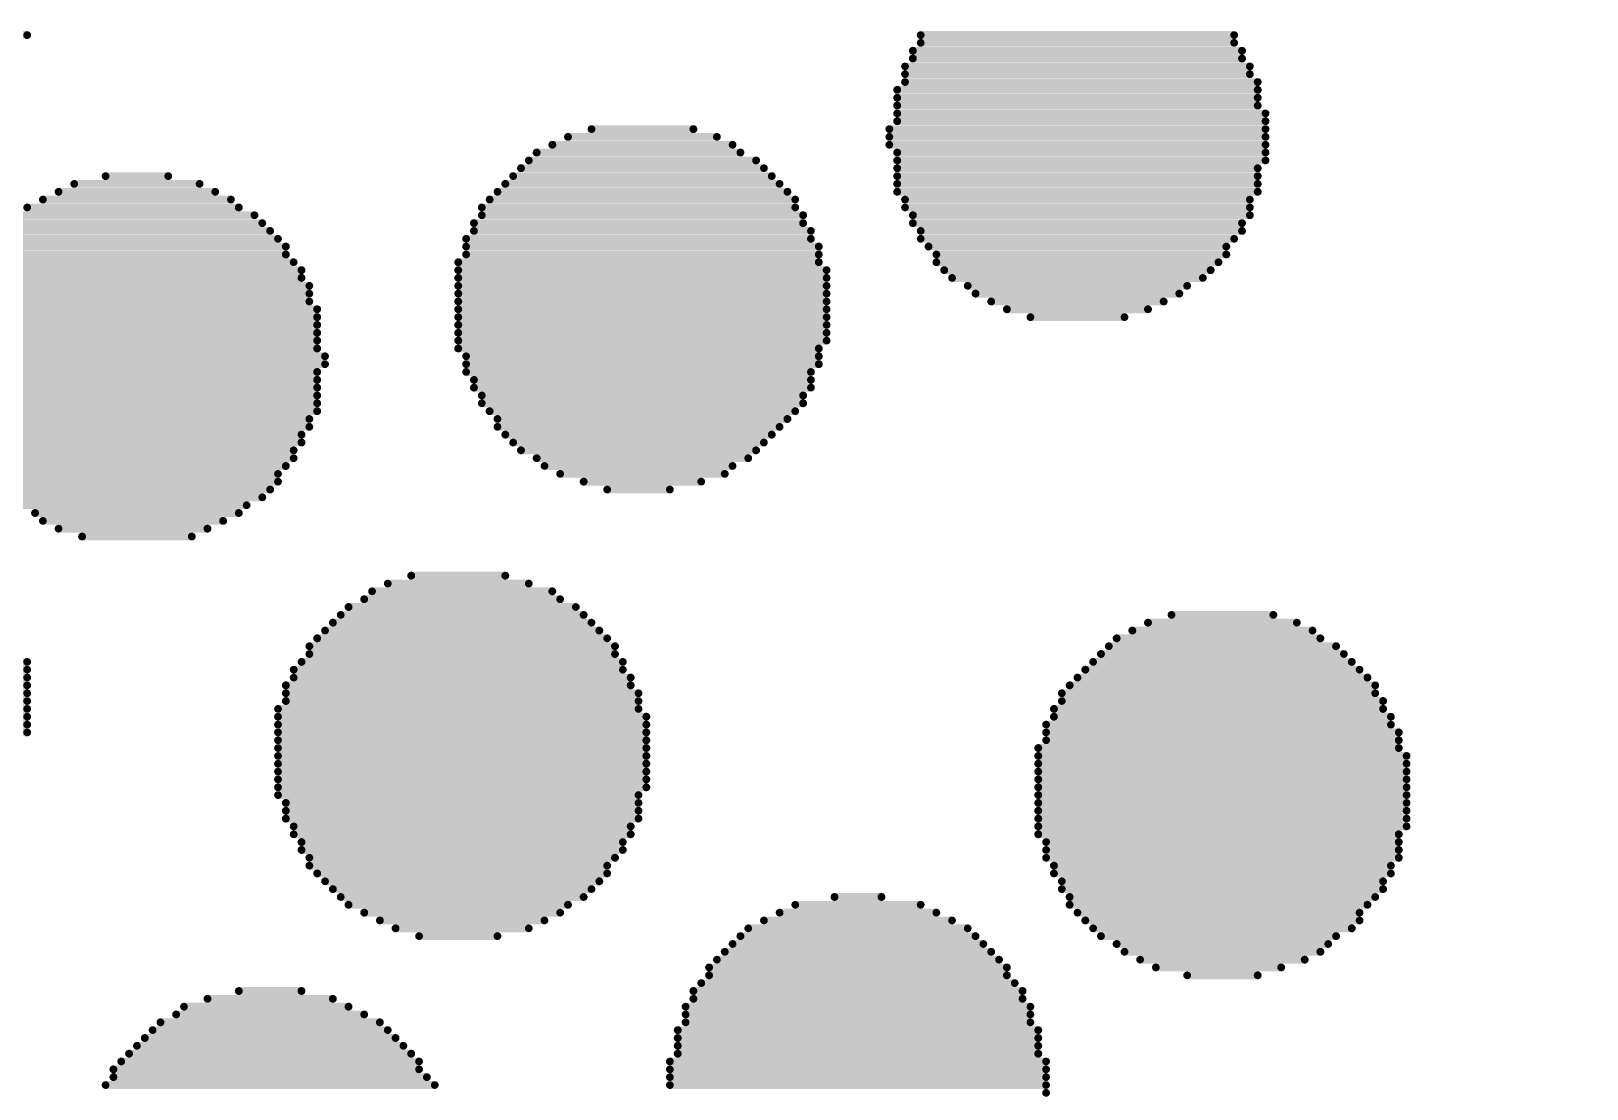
# Model space of a CAD drawing. Header units: millimetres. Extents: x -46.4 to 46.4, y -47.3 to 46.4.
# Drawn here: x -22.497 to -21.236, y -1.814 to -0.956 of the extents above; entities that cross this region are included whole.
import ezdxf

# ---------------------------------------------------------------- set-up
doc = ezdxf.new("R2010")
doc.units = ezdxf.units.MM
doc.layers.add('BottomOverlay', color=54, linetype='Continuous')
doc.layers.add('Mechanical1', color=6, linetype='Continuous')

# ---------------------------------------------------------------- blocks, each defined once
blk = doc.blocks.new('________2')
at = {"layer": 'BottomOverlay', "const_width": 0.00635}
for points in [[(1.2842, -3.9595), (1.5001, -3.9595)], [(2.224, -3.9595), (2.478, -3.9595)], [(2.2177, -3.9722), (2.4844, -3.9722)], [(2.224, -3.9658), (2.478, -3.9658)], [(2.2113, -3.9849), (2.4907, -3.9849)], [(2.2177, -3.9785), (2.4844, -3.9785)], [(2.2113, -3.9912), (2.4907, -3.9912)], [(2.2113, -3.9976), (2.4971, -3.9976)], [(2.205, -4.0039), (2.4971, -4.0039)], [(2.205, -4.0103), (2.4971, -4.0103)], [(2.205, -4.0166), (2.4971, -4.0166)], [(2.205, -4.023), (2.5034, -4.023)], [(1.9573, -4.0357), (2.0399, -4.0357)], [(2.1986, -4.0357), (2.5034, -4.0357)], [(2.205, -4.0293), (2.5034, -4.0293)], [(1.9256, -4.0484), (2.0716, -4.0484)], [(1.9383, -4.042), (2.0589, -4.042)], [(2.1986, -4.042), (2.5034, -4.042)], [(2.1986, -4.0484), (2.5034, -4.0484)], [(1.9065, -4.0611), (2.0907, -4.0611)], [(1.9129, -4.0547), (2.078, -4.0547)], [(2.205, -4.0547), (2.5034, -4.0547)], [(2.205, -4.0611), (2.5034, -4.0611)], [(1.5636, -4.0738), (1.6144, -4.0738)], [(1.8938, -4.0738), (2.1034, -4.0738)], [(1.9002, -4.0674), (2.097, -4.0674)], [(2.205, -4.0674), (2.4971, -4.0674)], [(2.205, -4.0738), (2.4971, -4.0738)], [(1.5255, -4.0865), (1.6525, -4.0865)], [(1.5382, -4.0801), (1.6398, -4.0801)], [(1.8811, -4.0865), (2.1161, -4.0865)], [(1.8875, -4.0801), (2.1097, -4.0801)], [(2.205, -4.0801), (2.4971, -4.0801)], [(2.205, -4.0865), (2.4971, -4.0865)], [(1.5001, -4.0992), (1.6716, -4.0992)], [(1.5128, -4.0928), (1.6652, -4.0928)], [(1.8684, -4.0992), (2.1224, -4.0992)], [(1.8748, -4.0928), (2.1224, -4.0928)], [(2.2113, -4.0928), (2.4907, -4.0928)], [(2.2113, -4.0992), (2.4907, -4.0992)], [(1.4874, -4.1119), (1.6906, -4.1119)], [(1.4938, -4.1055), (1.6843, -4.1055)], [(1.8621, -4.1119), (2.1288, -4.1119)], [(1.8684, -4.1055), (2.1288, -4.1055)], [(2.2177, -4.1055), (2.4907, -4.1055)], [(2.2177, -4.1119), (2.4844, -4.1119)], [(1.4747, -4.1246), (1.7033, -4.1246)], [(1.4811, -4.1182), (1.697, -4.1182)], [(1.8557, -4.1246), (2.1351, -4.1246)], [(1.8621, -4.1182), (2.1351, -4.1182)], [(2.224, -4.1182), (2.4844, -4.1182)], [(2.224, -4.1246), (2.478, -4.1246)], [(1.462, -4.1373), (1.7097, -4.1373)], [(1.4684, -4.1309), (1.7097, -4.1309)], [(1.8557, -4.1309), (2.1415, -4.1309)], [(1.8557, -4.1373), (2.1415, -4.1373)], [(2.2304, -4.1309), (2.4717, -4.1309)], [(2.2367, -4.1373), (2.4717, -4.1373)], [(1.4557, -4.15), (1.7224, -4.15)], [(1.462, -4.1436), (1.716, -4.1436)], [(1.8494, -4.1436), (2.1415, -4.1436)], [(1.8494, -4.15), (2.1478, -4.15)], [(2.2367, -4.1436), (2.4653, -4.1436)], [(2.2431, -4.15), (2.459, -4.15)], [(1.4493, -4.1627), (1.7287, -4.1627)], [(1.4557, -4.1563), (1.7224, -4.1563)], [(1.8494, -4.1563), (2.1478, -4.1563)], [(1.8494, -4.1627), (2.1478, -4.1627)], [(2.2494, -4.1563), (2.4526, -4.1563)], [(2.2621, -4.1627), (2.4399, -4.1627)], [(1.4493, -4.169), (1.7287, -4.169)], [(1.8494, -4.169), (2.1478, -4.169)], [(2.2685, -4.169), (2.4336, -4.169)], [(1.443, -4.1754), (1.7287, -4.1754)], [(1.443, -4.1817), (1.7351, -4.1817)], [(1.8494, -4.1754), (2.1478, -4.1754)], [(1.8494, -4.1817), (2.1478, -4.1817)], [(2.2812, -4.1754), (2.4209, -4.1754)], [(2.2939, -4.1817), (2.4082, -4.1817)], [(1.443, -4.1881), (1.7351, -4.1881)], [(1.443, -4.1944), (1.7351, -4.1944)], [(1.8494, -4.1881), (2.1478, -4.1881)], [(1.8494, -4.1944), (2.1478, -4.1944)], [(2.3129, -4.1881), (2.3891, -4.1881)], [(1.4366, -4.2008), (1.7351, -4.2008)], [(1.4366, -4.2071), (1.7351, -4.2071)], [(1.8494, -4.2008), (2.1478, -4.2008)], [(1.8494, -4.2071), (2.1478, -4.2071)], [(1.4366, -4.2135), (1.7351, -4.2135)], [(1.4366, -4.2198), (1.7414, -4.2198)], [(1.8494, -4.2135), (2.1415, -4.2135)], [(1.8557, -4.2198), (2.1415, -4.2198)], [(1.4366, -4.2262), (1.7414, -4.2262)], [(1.4366, -4.2325), (1.7351, -4.2325)], [(1.8557, -4.2262), (2.1415, -4.2262)], [(1.8557, -4.2325), (2.1351, -4.2325)], [(1.4366, -4.2389), (1.7351, -4.2389)], [(1.4366, -4.2452), (1.7351, -4.2452)], [(1.8621, -4.2389), (2.1351, -4.2389)], [(1.8621, -4.2452), (2.1351, -4.2452)], [(1.443, -4.2516), (1.7351, -4.2516)], [(1.443, -4.2579), (1.7351, -4.2579)], [(1.8684, -4.2516), (2.1288, -4.2516)], [(1.8684, -4.2579), (2.1288, -4.2579)], [(1.443, -4.2643), (1.7351, -4.2643)], [(1.443, -4.2706), (1.7287, -4.2706)], [(1.8748, -4.2643), (2.1224, -4.2643)], [(1.8811, -4.2706), (2.1161, -4.2706)], [(1.4493, -4.277), (1.7287, -4.277)], [(1.4493, -4.2833), (1.7224, -4.2833)], [(1.8811, -4.277), (2.1097, -4.277)], [(1.8875, -4.2833), (2.1034, -4.2833)], [(1.4557, -4.2897), (1.7224, -4.2897)], [(1.4557, -4.296), (1.716, -4.296)], [(1.8938, -4.2897), (2.097, -4.2897)], [(1.9002, -4.296), (2.0907, -4.296)], [(1.462, -4.3024), (1.716, -4.3024)], [(1.4684, -4.3087), (1.7097, -4.3087)], [(1.9129, -4.3024), (2.0843, -4.3024)], [(1.9192, -4.3087), (2.0716, -4.3087)], [(1.4684, -4.3151), (1.7033, -4.3151)], [(1.4747, -4.3214), (1.7033, -4.3214)], [(1.9319, -4.3151), (2.0653, -4.3151)], [(1.951, -4.3214), (2.0462, -4.3214)], [(1.4811, -4.3278), (1.697, -4.3278)], [(1.4874, -4.3341), (1.6906, -4.3341)], [(1.97, -4.3278), (2.0208, -4.3278)], [(1.4938, -4.3405), (1.6779, -4.3405)], [(1.5065, -4.3468), (1.6716, -4.3468)], [(1.5128, -4.3532), (1.6589, -4.3532)], [(1.5255, -4.3595), (1.6462, -4.3595)], [(1.5446, -4.3659), (1.6335, -4.3659)], [(1.8113, -4.3976), (1.8875, -4.3976)], [(1.7795, -4.4103), (1.9256, -4.4103)], [(1.7922, -4.404), (1.9065, -4.404)], [(1.7605, -4.423), (1.9446, -4.423)], [(1.7732, -4.4167), (1.9319, -4.4167)], [(1.7478, -4.4357), (1.9573, -4.4357)], [(1.7541, -4.4294), (1.951, -4.4294)], [(2.4082, -4.4357), (2.5288, -4.4357)], [(2.4272, -4.4294), (2.5098, -4.4294)], [(1.7351, -4.4484), (1.97, -4.4484)], [(1.7414, -4.4421), (1.9637, -4.4421)], [(2.3828, -4.4484), (2.5479, -4.4484)], [(2.3955, -4.4421), (2.5415, -4.4421)], [(1.7287, -4.4548), (1.9764, -4.4548)], [(1.7287, -4.4611), (1.9764, -4.4611)], [(2.3701, -4.4611), (2.5669, -4.4611)], [(2.3764, -4.4548), (2.5606, -4.4548)], [(1.2017, -4.4675), (1.5001, -4.4675)], [(1.2017, -4.4738), (1.5001, -4.4738)], [(1.716, -4.4738), (1.9827, -4.4738)], [(1.7224, -4.4675), (1.9827, -4.4675)], [(2.3574, -4.4738), (2.5796, -4.4738)], [(2.3637, -4.4675), (2.5733, -4.4675)], [(1.2017, -4.4802), (1.5001, -4.4802)], [(1.2017, -4.4865), (1.5001, -4.4865)], [(1.7097, -4.4865), (1.9891, -4.4865)], [(1.716, -4.4802), (1.9891, -4.4802)], [(2.3447, -4.4865), (2.5923, -4.4865)], [(2.351, -4.4802), (2.586, -4.4802)], [(1.2017, -4.4929), (1.5001, -4.4929)], [(1.2017, -4.4992), (1.5001, -4.4992)], [(1.7097, -4.4929), (1.9954, -4.4929)], [(1.7097, -4.4992), (1.9954, -4.4992)], [(2.3383, -4.4929), (2.5923, -4.4929)], [(2.3383, -4.4992), (2.5987, -4.4992)], [(1.2017, -4.5056), (1.5001, -4.5056)], [(1.2017, -4.5119), (1.5001, -4.5119)], [(1.7033, -4.5056), (1.9954, -4.5056)], [(1.7033, -4.5119), (2.0018, -4.5119)], [(2.332, -4.5056), (2.5987, -4.5056)], [(2.332, -4.5119), (2.605, -4.5119)], [(1.2017, -4.5183), (1.5001, -4.5183)], [(1.2017, -4.5246), (1.5001, -4.5246)], [(1.7033, -4.5183), (2.0018, -4.5183)], [(1.7033, -4.5246), (2.0018, -4.5246)], [(2.3256, -4.5183), (2.605, -4.5183)], [(2.3256, -4.5246), (2.6114, -4.5246)], [(1.7033, -4.531), (2.0018, -4.531)], [(1.7033, -4.5373), (2.0018, -4.5373)], [(2.3193, -4.5373), (2.6114, -4.5373)], [(2.3256, -4.531), (2.6114, -4.531)], [(1.7033, -4.5437), (2.0018, -4.5437)], [(1.7033, -4.55), (2.0018, -4.55)], [(2.3193, -4.5437), (2.6177, -4.5437)], [(2.3193, -4.55), (2.6177, -4.55)], [(1.7033, -4.5564), (2.0018, -4.5564)], [(1.7033, -4.5627), (2.0018, -4.5627)], [(2.3193, -4.5564), (2.6177, -4.5564)], [(2.3193, -4.5627), (2.6177, -4.5627)], [(1.7033, -4.5691), (2.0018, -4.5691)], [(1.7033, -4.5754), (1.9954, -4.5754)], [(2.3193, -4.5691), (2.6177, -4.5691)], [(2.3193, -4.5754), (2.6177, -4.5754)], [(1.7097, -4.5818), (1.9954, -4.5818)], [(1.7097, -4.5881), (1.9954, -4.5881)], [(2.3193, -4.5818), (2.6177, -4.5818)], [(2.3193, -4.5881), (2.6177, -4.5881)], [(1.7097, -4.5945), (1.9954, -4.5945)], [(1.716, -4.6008), (1.9891, -4.6008)], [(2.3193, -4.5945), (2.6177, -4.5945)], [(2.3193, -4.6008), (2.6177, -4.6008)], [(1.716, -4.6072), (1.9891, -4.6072)], [(1.7224, -4.6135), (1.9827, -4.6135)], [(2.3193, -4.6072), (2.6114, -4.6072)], [(2.3256, -4.6135), (2.6114, -4.6135)], [(1.7224, -4.6199), (1.9827, -4.6199)], [(1.7287, -4.6262), (1.9764, -4.6262)], [(2.3256, -4.6199), (2.6114, -4.6199)], [(2.3256, -4.6262), (2.6114, -4.6262)], [(1.7287, -4.6326), (1.97, -4.6326)], [(1.7351, -4.6389), (1.97, -4.6389)], [(2.332, -4.6326), (2.605, -4.6326)], [(2.332, -4.6389), (2.605, -4.6389)], [(1.7414, -4.6453), (1.9637, -4.6453)], [(1.7478, -4.6516), (1.9573, -4.6516)], [(2.3383, -4.6453), (2.5987, -4.6453)], [(2.3383, -4.6516), (2.5987, -4.6516)], [(1.7541, -4.658), (1.951, -4.658)], [(1.7605, -4.6643), (1.9383, -4.6643)], [(2.1224, -4.6643), (2.224, -4.6643)], [(2.1542, -4.658), (2.1923, -4.658)], [(2.3447, -4.658), (2.5923, -4.658)], [(2.3447, -4.6643), (2.586, -4.6643)], [(1.7732, -4.6707), (1.9319, -4.6707)], [(1.7859, -4.677), (1.9192, -4.677)], [(2.097, -4.677), (2.2494, -4.677)], [(2.1097, -4.6707), (2.2367, -4.6707)], [(2.351, -4.6707), (2.5796, -4.6707)], [(2.3574, -4.677), (2.5796, -4.677)], [(1.7986, -4.6834), (1.9065, -4.6834)], [(1.8176, -4.6897), (1.8811, -4.6897)], [(2.078, -4.6897), (2.2685, -4.6897)], [(2.0843, -4.6834), (2.2621, -4.6834)], [(2.3637, -4.6834), (2.5733, -4.6834)], [(2.3701, -4.6897), (2.5606, -4.6897)], [(2.0653, -4.7024), (2.2812, -4.7024)], [(2.0716, -4.6961), (2.2748, -4.6961)], [(2.3828, -4.6961), (2.5542, -4.6961)], [(2.3891, -4.7024), (2.5479, -4.7024)], [(2.0526, -4.7151), (2.2939, -4.7151)], [(2.0589, -4.7088), (2.2875, -4.7088)], [(2.4018, -4.7088), (2.5352, -4.7088)], [(2.4145, -4.7151), (2.5161, -4.7151)], [(2.0462, -4.7278), (2.3002, -4.7278)], [(2.0526, -4.7215), (2.2939, -4.7215)], [(2.4399, -4.7215), (2.4971, -4.7215)], [(1.6462, -4.7405), (1.7478, -4.7405)], [(1.6716, -4.7342), (1.7224, -4.7342)], [(2.0399, -4.7342), (2.3066, -4.7342)], [(2.0399, -4.7405), (2.3066, -4.7405)], [(1.6208, -4.7532), (1.7732, -4.7532)], [(1.6271, -4.7469), (1.7605, -4.7469)], [(2.0335, -4.7469), (2.3129, -4.7469)], [(2.0335, -4.7532), (2.3129, -4.7532)], [(1.6017, -4.7659), (1.7922, -4.7659)], [(1.6081, -4.7596), (1.7859, -4.7596)], [(2.0272, -4.7659), (2.3193, -4.7659)], [(2.0335, -4.7596), (2.3129, -4.7596)], [(1.589, -4.7786), (1.8049, -4.7786)], [(1.5954, -4.7723), (1.7986, -4.7723)], [(2.0272, -4.7723), (2.3193, -4.7723)], [(2.0272, -4.7786), (2.3193, -4.7786)], [(1.5763, -4.7913), (1.8176, -4.7913)], [(1.5827, -4.785), (1.8113, -4.785)], [(2.0208, -4.7913), (2.3256, -4.7913)], [(2.0272, -4.785), (2.3193, -4.785)], [(1.57, -4.7977), (1.8176, -4.7977)], [(1.57, -4.804), (1.824, -4.804)], [(2.0208, -4.7977), (2.3256, -4.7977)], [(2.0208, -4.804), (2.3256, -4.804)], [(1.5636, -4.8104), (1.8303, -4.8104)], [(2.0208, -4.8104), (2.3256, -4.8104)]]:
    blk.add_lwpolyline(points, dxfattribs=at)
at = {"layer": 'BottomOverlay', "const_width": 0.00317}
for points in [[(1.4986, -3.9595, 1), (1.5017, -3.9595, 1)], [(2.2225, -3.9595, 1), (2.2256, -3.9595, 1)], [(2.4765, -3.9595, 1), (2.4796, -3.9595, 1)], [(2.2161, -3.9722, 1), (2.2193, -3.9722, 1)], [(2.2225, -3.9658, 1), (2.2256, -3.9658, 1)], [(2.4765, -3.9658, 1), (2.4796, -3.9658, 1)], [(2.4828, -3.9722, 1), (2.486, -3.9722, 1)], [(2.2098, -3.9849, 1), (2.2129, -3.9849, 1)], [(2.2161, -3.9785, 1), (2.2193, -3.9785, 1)], [(2.4828, -3.9785, 1), (2.486, -3.9785, 1)], [(2.4892, -3.9849, 1), (2.4923, -3.9849, 1)], [(2.2098, -3.9912, 1), (2.2129, -3.9912, 1)], [(2.2098, -3.9976, 1), (2.2129, -3.9976, 1)], [(2.4892, -3.9912, 1), (2.4923, -3.9912, 1)], [(2.4955, -3.9976, 1), (2.4987, -3.9976, 1)], [(2.2034, -4.0039, 1), (2.2066, -4.0039, 1)], [(2.2034, -4.0103, 1), (2.2066, -4.0103, 1)], [(2.4955, -4.0039, 1), (2.4987, -4.0039, 1)], [(2.4955, -4.0103, 1), (2.4987, -4.0103, 1)], [(2.2034, -4.0166, 1), (2.2066, -4.0166, 1)], [(2.2034, -4.023, 1), (2.2066, -4.023, 1)], [(2.4955, -4.0166, 1), (2.4987, -4.0166, 1)], [(2.5019, -4.023, 1), (2.505, -4.023, 1)], [(1.9558, -4.0357, 1), (1.9589, -4.0357, 1)], [(2.0383, -4.0357, 1), (2.0415, -4.0357, 1)], [(2.1971, -4.0357, 1), (2.2002, -4.0357, 1)], [(2.2034, -4.0293, 1), (2.2066, -4.0293, 1)], [(2.5019, -4.0293, 1), (2.505, -4.0293, 1)], [(2.5019, -4.0357, 1), (2.505, -4.0357, 1)], [(1.924, -4.0484, 1), (1.9272, -4.0484, 1)], [(1.9367, -4.042, 1), (1.9399, -4.042, 1)], [(2.0574, -4.042, 1), (2.0605, -4.042, 1)], [(2.0701, -4.0484, 1), (2.0732, -4.0484, 1)], [(2.1971, -4.042, 1), (2.2002, -4.042, 1)], [(2.1971, -4.0484, 1), (2.2002, -4.0484, 1)], [(2.5019, -4.042, 1), (2.505, -4.042, 1)], [(2.5019, -4.0484, 1), (2.505, -4.0484, 1)], [(1.905, -4.0611, 1), (1.9081, -4.0611, 1)], [(1.9113, -4.0547, 1), (1.9145, -4.0547, 1)], [(2.0764, -4.0547, 1), (2.0796, -4.0547, 1)], [(2.0891, -4.0611, 1), (2.0923, -4.0611, 1)], [(2.2034, -4.0547, 1), (2.2066, -4.0547, 1)], [(2.2034, -4.0611, 1), (2.2066, -4.0611, 1)], [(2.5019, -4.0547, 1), (2.505, -4.0547, 1)], [(2.5019, -4.0611, 1), (2.505, -4.0611, 1)], [(1.5621, -4.0738, 1), (1.5652, -4.0738, 1)], [(1.6129, -4.0738, 1), (1.616, -4.0738, 1)], [(1.8923, -4.0738, 1), (1.8954, -4.0738, 1)], [(1.8986, -4.0674, 1), (1.9018, -4.0674, 1)], [(2.0955, -4.0674, 1), (2.0986, -4.0674, 1)], [(2.1018, -4.0738, 1), (2.105, -4.0738, 1)], [(2.2034, -4.0674, 1), (2.2066, -4.0674, 1)], [(2.2034, -4.0738, 1), (2.2066, -4.0738, 1)], [(2.4955, -4.0674, 1), (2.4987, -4.0674, 1)], [(2.4955, -4.0738, 1), (2.4987, -4.0738, 1)], [(1.524, -4.0865, 1), (1.5271, -4.0865, 1)], [(1.5367, -4.0801, 1), (1.5398, -4.0801, 1)], [(1.6383, -4.0801, 1), (1.6414, -4.0801, 1)], [(1.651, -4.0865, 1), (1.6541, -4.0865, 1)], [(1.8796, -4.0865, 1), (1.8827, -4.0865, 1)], [(1.8859, -4.0801, 1), (1.8891, -4.0801, 1)], [(2.1082, -4.0801, 1), (2.1113, -4.0801, 1)], [(2.1145, -4.0865, 1), (2.1177, -4.0865, 1)], [(2.2034, -4.0801, 1), (2.2066, -4.0801, 1)], [(2.2034, -4.0865, 1), (2.2066, -4.0865, 1)], [(2.4955, -4.0801, 1), (2.4987, -4.0801, 1)], [(2.4955, -4.0865, 1), (2.4987, -4.0865, 1)], [(1.4986, -4.0992, 1), (1.5017, -4.0992, 1)], [(1.5113, -4.0928, 1), (1.5144, -4.0928, 1)], [(1.6637, -4.0928, 1), (1.6668, -4.0928, 1)], [(1.67, -4.0992, 1), (1.6732, -4.0992, 1)], [(1.8669, -4.0992, 1), (1.87, -4.0992, 1)], [(1.8732, -4.0928, 1), (1.8764, -4.0928, 1)], [(2.1209, -4.0928, 1), (2.124, -4.0928, 1)], [(2.1209, -4.0992, 1), (2.124, -4.0992, 1)], [(2.2098, -4.0928, 1), (2.2129, -4.0928, 1)], [(2.2098, -4.0992, 1), (2.2129, -4.0992, 1)], [(2.4892, -4.0928, 1), (2.4923, -4.0928, 1)], [(2.4892, -4.0992, 1), (2.4923, -4.0992, 1)], [(1.6827, -4.1055, 1), (1.6859, -4.1055, 1)], [(1.6891, -4.1119, 1), (1.6922, -4.1119, 1)], [(1.8605, -4.1119, 1), (1.8637, -4.1119, 1)], [(1.8669, -4.1055, 1), (1.87, -4.1055, 1)], [(2.1272, -4.1055, 1), (2.1304, -4.1055, 1)], [(2.1272, -4.1119, 1), (2.1304, -4.1119, 1)], [(2.2161, -4.1055, 1), (2.2193, -4.1055, 1)], [(2.2161, -4.1119, 1), (2.2193, -4.1119, 1)], [(2.4828, -4.1119, 1), (2.486, -4.1119, 1)], [(2.4892, -4.1055, 1), (2.4923, -4.1055, 1)], [(1.6954, -4.1182, 1), (1.6986, -4.1182, 1)], [(1.7018, -4.1246, 1), (1.7049, -4.1246, 1)], [(1.8542, -4.1246, 1), (1.8573, -4.1246, 1)], [(1.8605, -4.1182, 1), (1.8637, -4.1182, 1)], [(2.1336, -4.1182, 1), (2.1367, -4.1182, 1)], [(2.1336, -4.1246, 1), (2.1367, -4.1246, 1)], [(2.2225, -4.1182, 1), (2.2256, -4.1182, 1)], [(2.2225, -4.1246, 1), (2.2256, -4.1246, 1)], [(2.4765, -4.1246, 1), (2.4796, -4.1246, 1)], [(2.4828, -4.1182, 1), (2.486, -4.1182, 1)], [(1.7081, -4.1309, 1), (1.7113, -4.1309, 1)], [(1.7081, -4.1373, 1), (1.7113, -4.1373, 1)], [(1.8542, -4.1309, 1), (1.8573, -4.1309, 1)], [(1.8542, -4.1373, 1), (1.8573, -4.1373, 1)], [(2.1399, -4.1309, 1), (2.1431, -4.1309, 1)], [(2.1399, -4.1373, 1), (2.1431, -4.1373, 1)], [(2.2288, -4.1309, 1), (2.232, -4.1309, 1)], [(2.2352, -4.1373, 1), (2.2383, -4.1373, 1)], [(2.4701, -4.1309, 1), (2.4733, -4.1309, 1)], [(2.4701, -4.1373, 1), (2.4733, -4.1373, 1)], [(1.7145, -4.1436, 1), (1.7176, -4.1436, 1)], [(1.7208, -4.15, 1), (1.724, -4.15, 1)], [(1.8478, -4.1436, 1), (1.851, -4.1436, 1)], [(1.8478, -4.15, 1), (1.851, -4.15, 1)], [(2.1399, -4.1436, 1), (2.1431, -4.1436, 1)], [(2.1463, -4.15, 1), (2.1494, -4.15, 1)], [(2.2352, -4.1436, 1), (2.2383, -4.1436, 1)], [(2.2415, -4.15, 1), (2.2447, -4.15, 1)], [(2.4574, -4.15, 1), (2.4606, -4.15, 1)], [(2.4638, -4.1436, 1), (2.4669, -4.1436, 1)], [(1.7208, -4.1563, 1), (1.724, -4.1563, 1)], [(1.7272, -4.1627, 1), (1.7303, -4.1627, 1)], [(1.8478, -4.1563, 1), (1.851, -4.1563, 1)], [(1.8478, -4.1627, 1), (1.851, -4.1627, 1)], [(2.1463, -4.1563, 1), (2.1494, -4.1563, 1)], [(2.1463, -4.1627, 1), (2.1494, -4.1627, 1)], [(2.2479, -4.1563, 1), (2.251, -4.1563, 1)], [(2.2606, -4.1627, 1), (2.2637, -4.1627, 1)], [(2.4384, -4.1627, 1), (2.4415, -4.1627, 1)], [(2.4511, -4.1563, 1), (2.4542, -4.1563, 1)], [(1.7272, -4.169, 1), (1.7303, -4.169, 1)], [(1.8478, -4.169, 1), (1.851, -4.169, 1)], [(2.1463, -4.169, 1), (2.1494, -4.169, 1)], [(2.2669, -4.169, 1), (2.2701, -4.169, 1)], [(2.432, -4.169, 1), (2.4352, -4.169, 1)], [(1.7272, -4.1754, 1), (1.7303, -4.1754, 1)], [(1.7335, -4.1817, 1), (1.7367, -4.1817, 1)], [(1.8478, -4.1754, 1), (1.851, -4.1754, 1)], [(1.8478, -4.1817, 1), (1.851, -4.1817, 1)], [(2.1463, -4.1754, 1), (2.1494, -4.1754, 1)], [(2.1463, -4.1817, 1), (2.1494, -4.1817, 1)], [(2.2796, -4.1754, 1), (2.2828, -4.1754, 1)], [(2.2923, -4.1817, 1), (2.2955, -4.1817, 1)], [(2.4066, -4.1817, 1), (2.4098, -4.1817, 1)], [(2.4193, -4.1754, 1), (2.4225, -4.1754, 1)], [(1.7335, -4.1881, 1), (1.7367, -4.1881, 1)], [(1.7335, -4.1944, 1), (1.7367, -4.1944, 1)], [(1.8478, -4.1881, 1), (1.851, -4.1881, 1)], [(1.8478, -4.1944, 1), (1.851, -4.1944, 1)], [(2.1463, -4.1881, 1), (2.1494, -4.1881, 1)], [(2.1463, -4.1944, 1), (2.1494, -4.1944, 1)], [(2.3114, -4.1881, 1), (2.3145, -4.1881, 1)], [(2.3876, -4.1881, 1), (2.3907, -4.1881, 1)], [(1.7335, -4.2008, 1), (1.7367, -4.2008, 1)], [(1.7335, -4.2071, 1), (1.7367, -4.2071, 1)], [(1.8478, -4.2008, 1), (1.851, -4.2008, 1)], [(1.8478, -4.2071, 1), (1.851, -4.2071, 1)], [(2.1463, -4.2008, 1), (2.1494, -4.2008, 1)], [(2.1463, -4.2071, 1), (2.1494, -4.2071, 1)], [(1.7335, -4.2135, 1), (1.7367, -4.2135, 1)], [(1.7399, -4.2198, 1), (1.743, -4.2198, 1)], [(1.8478, -4.2135, 1), (1.851, -4.2135, 1)], [(1.8542, -4.2198, 1), (1.8573, -4.2198, 1)], [(2.1399, -4.2135, 1), (2.1431, -4.2135, 1)], [(2.1399, -4.2198, 1), (2.1431, -4.2198, 1)], [(1.7335, -4.2325, 1), (1.7367, -4.2325, 1)], [(1.7399, -4.2262, 1), (1.743, -4.2262, 1)], [(1.8542, -4.2262, 1), (1.8573, -4.2262, 1)], [(1.8542, -4.2325, 1), (1.8573, -4.2325, 1)], [(2.1336, -4.2325, 1), (2.1367, -4.2325, 1)], [(2.1399, -4.2262, 1), (2.1431, -4.2262, 1)], [(1.7335, -4.2389, 1), (1.7367, -4.2389, 1)], [(1.7335, -4.2452, 1), (1.7367, -4.2452, 1)], [(1.8605, -4.2389, 1), (1.8637, -4.2389, 1)], [(1.8605, -4.2452, 1), (1.8637, -4.2452, 1)], [(2.1336, -4.2389, 1), (2.1367, -4.2389, 1)], [(2.1336, -4.2452, 1), (2.1367, -4.2452, 1)], [(1.7335, -4.2516, 1), (1.7367, -4.2516, 1)], [(1.7335, -4.2579, 1), (1.7367, -4.2579, 1)], [(1.8669, -4.2516, 1), (1.87, -4.2516, 1)], [(1.8669, -4.2579, 1), (1.87, -4.2579, 1)], [(2.1272, -4.2516, 1), (2.1304, -4.2516, 1)], [(2.1272, -4.2579, 1), (2.1304, -4.2579, 1)], [(1.7272, -4.2706, 1), (1.7303, -4.2706, 1)], [(1.7335, -4.2643, 1), (1.7367, -4.2643, 1)], [(1.8732, -4.2643, 1), (1.8764, -4.2643, 1)], [(1.8796, -4.2706, 1), (1.8827, -4.2706, 1)], [(2.1145, -4.2706, 1), (2.1177, -4.2706, 1)], [(2.1209, -4.2643, 1), (2.124, -4.2643, 1)], [(1.7208, -4.2833, 1), (1.724, -4.2833, 1)], [(1.7272, -4.277, 1), (1.7303, -4.277, 1)], [(1.8796, -4.277, 1), (1.8827, -4.277, 1)], [(1.8859, -4.2833, 1), (1.8891, -4.2833, 1)], [(2.1018, -4.2833, 1), (2.105, -4.2833, 1)], [(2.1082, -4.277, 1), (2.1113, -4.277, 1)], [(1.7145, -4.296, 1), (1.7176, -4.296, 1)], [(1.7208, -4.2897, 1), (1.724, -4.2897, 1)], [(1.8923, -4.2897, 1), (1.8954, -4.2897, 1)], [(1.8986, -4.296, 1), (1.9018, -4.296, 1)], [(2.0891, -4.296, 1), (2.0923, -4.296, 1)], [(2.0955, -4.2897, 1), (2.0986, -4.2897, 1)], [(1.7081, -4.3087, 1), (1.7113, -4.3087, 1)], [(1.7145, -4.3024, 1), (1.7176, -4.3024, 1)], [(1.9113, -4.3024, 1), (1.9145, -4.3024, 1)], [(1.9177, -4.3087, 1), (1.9208, -4.3087, 1)], [(2.0701, -4.3087, 1), (2.0732, -4.3087, 1)], [(2.0828, -4.3024, 1), (2.0859, -4.3024, 1)], [(1.7018, -4.3151, 1), (1.7049, -4.3151, 1)], [(1.7018, -4.3214, 1), (1.7049, -4.3214, 1)], [(1.9304, -4.3151, 1), (1.9335, -4.3151, 1)], [(1.9494, -4.3214, 1), (1.9526, -4.3214, 1)], [(2.0447, -4.3214, 1), (2.0478, -4.3214, 1)], [(2.0637, -4.3151, 1), (2.0669, -4.3151, 1)], [(1.6891, -4.3341, 1), (1.6922, -4.3341, 1)], [(1.6954, -4.3278, 1), (1.6986, -4.3278, 1)], [(1.9685, -4.3278, 1), (1.9716, -4.3278, 1)], [(2.0193, -4.3278, 1), (2.0224, -4.3278, 1)], [(1.5049, -4.3468, 1), (1.5081, -4.3468, 1)], [(1.67, -4.3468, 1), (1.6732, -4.3468, 1)], [(1.6764, -4.3405, 1), (1.6795, -4.3405, 1)], [(1.5113, -4.3532, 1), (1.5144, -4.3532, 1)], [(1.524, -4.3595, 1), (1.5271, -4.3595, 1)], [(1.6446, -4.3595, 1), (1.6478, -4.3595, 1)], [(1.6573, -4.3532, 1), (1.6605, -4.3532, 1)], [(1.543, -4.3659, 1), (1.5462, -4.3659, 1)], [(1.6319, -4.3659, 1), (1.6351, -4.3659, 1)], [(1.8097, -4.3976, 1), (1.8129, -4.3976, 1)], [(1.8859, -4.3976, 1), (1.8891, -4.3976, 1)], [(1.778, -4.4103, 1), (1.7811, -4.4103, 1)], [(1.7907, -4.404, 1), (1.7938, -4.404, 1)], [(1.905, -4.404, 1), (1.9081, -4.404, 1)], [(1.924, -4.4103, 1), (1.9272, -4.4103, 1)], [(1.7589, -4.423, 1), (1.7621, -4.423, 1)], [(1.7716, -4.4167, 1), (1.7748, -4.4167, 1)], [(1.9304, -4.4167, 1), (1.9335, -4.4167, 1)], [(1.9431, -4.423, 1), (1.9462, -4.423, 1)], [(1.7462, -4.4357, 1), (1.7494, -4.4357, 1)], [(1.7526, -4.4294, 1), (1.7557, -4.4294, 1)], [(1.9494, -4.4294, 1), (1.9526, -4.4294, 1)], [(1.9558, -4.4357, 1), (1.9589, -4.4357, 1)], [(2.4066, -4.4357, 1), (2.4098, -4.4357, 1)], [(2.4257, -4.4294, 1), (2.4288, -4.4294, 1)], [(2.5082, -4.4294, 1), (2.5114, -4.4294, 1)], [(2.5273, -4.4357, 1), (2.5304, -4.4357, 1)], [(1.7335, -4.4484, 1), (1.7367, -4.4484, 1)], [(1.7399, -4.4421, 1), (1.743, -4.4421, 1)], [(1.9621, -4.4421, 1), (1.9653, -4.4421, 1)], [(1.9685, -4.4484, 1), (1.9716, -4.4484, 1)], [(2.3812, -4.4484, 1), (2.3844, -4.4484, 1)], [(2.3939, -4.4421, 1), (2.3971, -4.4421, 1)], [(2.54, -4.4421, 1), (2.5431, -4.4421, 1)], [(2.5463, -4.4484, 1), (2.5495, -4.4484, 1)], [(1.7272, -4.4548, 1), (1.7303, -4.4548, 1)], [(1.7272, -4.4611, 1), (1.7303, -4.4611, 1)], [(1.9748, -4.4548, 1), (1.978, -4.4548, 1)], [(1.9748, -4.4611, 1), (1.978, -4.4611, 1)], [(2.3685, -4.4611, 1), (2.3717, -4.4611, 1)], [(2.3749, -4.4548, 1), (2.378, -4.4548, 1)], [(2.559, -4.4548, 1), (2.5622, -4.4548, 1)], [(2.5654, -4.4611, 1), (2.5685, -4.4611, 1)], [(1.4986, -4.4675, 1), (1.5017, -4.4675, 1)], [(1.4986, -4.4738, 1), (1.5017, -4.4738, 1)], [(1.7145, -4.4738, 1), (1.7176, -4.4738, 1)], [(1.7208, -4.4675, 1), (1.724, -4.4675, 1)], [(1.9812, -4.4675, 1), (1.9843, -4.4675, 1)], [(1.9812, -4.4738, 1), (1.9843, -4.4738, 1)], [(2.3558, -4.4738, 1), (2.359, -4.4738, 1)], [(2.3622, -4.4675, 1), (2.3653, -4.4675, 1)], [(2.5717, -4.4675, 1), (2.5749, -4.4675, 1)], [(2.5781, -4.4738, 1), (2.5812, -4.4738, 1)], [(1.4986, -4.4802, 1), (1.5017, -4.4802, 1)], [(1.4986, -4.4865, 1), (1.5017, -4.4865, 1)], [(1.7081, -4.4865, 1), (1.7113, -4.4865, 1)], [(1.7145, -4.4802, 1), (1.7176, -4.4802, 1)], [(1.9875, -4.4802, 1), (1.9907, -4.4802, 1)], [(1.9875, -4.4865, 1), (1.9907, -4.4865, 1)], [(2.3431, -4.4865, 1), (2.3463, -4.4865, 1)], [(2.3495, -4.4802, 1), (2.3526, -4.4802, 1)], [(2.5844, -4.4802, 1), (2.5876, -4.4802, 1)], [(2.5908, -4.4865, 1), (2.5939, -4.4865, 1)], [(1.4986, -4.4929, 1), (1.5017, -4.4929, 1)], [(1.4986, -4.4992, 1), (1.5017, -4.4992, 1)], [(1.7081, -4.4929, 1), (1.7113, -4.4929, 1)], [(1.7081, -4.4992, 1), (1.7113, -4.4992, 1)], [(1.9939, -4.4929, 1), (1.997, -4.4929, 1)], [(1.9939, -4.4992, 1), (1.997, -4.4992, 1)], [(2.3368, -4.4929, 1), (2.3399, -4.4929, 1)], [(2.3368, -4.4992, 1), (2.3399, -4.4992, 1)], [(2.5908, -4.4929, 1), (2.5939, -4.4929, 1)], [(2.5971, -4.4992, 1), (2.6003, -4.4992, 1)], [(1.4986, -4.5056, 1), (1.5017, -4.5056, 1)], [(1.4986, -4.5119, 1), (1.5017, -4.5119, 1)], [(1.7018, -4.5056, 1), (1.7049, -4.5056, 1)], [(1.7018, -4.5119, 1), (1.7049, -4.5119, 1)], [(1.9939, -4.5056, 1), (1.997, -4.5056, 1)], [(2.0002, -4.5119, 1), (2.0034, -4.5119, 1)], [(2.3304, -4.5056, 1), (2.3336, -4.5056, 1)], [(2.3304, -4.5119, 1), (2.3336, -4.5119, 1)], [(2.5971, -4.5056, 1), (2.6003, -4.5056, 1)], [(2.6035, -4.5119, 1), (2.6066, -4.5119, 1)], [(1.4986, -4.5183, 1), (1.5017, -4.5183, 1)], [(1.4986, -4.5246, 1), (1.5017, -4.5246, 1)], [(1.7018, -4.5183, 1), (1.7049, -4.5183, 1)], [(1.7018, -4.5246, 1), (1.7049, -4.5246, 1)], [(2.0002, -4.5183, 1), (2.0034, -4.5183, 1)], [(2.0002, -4.5246, 1), (2.0034, -4.5246, 1)], [(2.3241, -4.5183, 1), (2.3272, -4.5183, 1)], [(2.3241, -4.5246, 1), (2.3272, -4.5246, 1)], [(2.6035, -4.5183, 1), (2.6066, -4.5183, 1)], [(2.6098, -4.5246, 1), (2.613, -4.5246, 1)], [(1.7018, -4.531, 1), (1.7049, -4.531, 1)], [(1.7018, -4.5373, 1), (1.7049, -4.5373, 1)], [(2.0002, -4.531, 1), (2.0034, -4.531, 1)], [(2.0002, -4.5373, 1), (2.0034, -4.5373, 1)], [(2.3177, -4.5373, 1), (2.3209, -4.5373, 1)], [(2.3241, -4.531, 1), (2.3272, -4.531, 1)], [(2.6098, -4.531, 1), (2.613, -4.531, 1)], [(2.6098, -4.5373, 1), (2.613, -4.5373, 1)], [(1.7018, -4.5437, 1), (1.7049, -4.5437, 1)], [(1.7018, -4.55, 1), (1.7049, -4.55, 1)], [(2.0002, -4.5437, 1), (2.0034, -4.5437, 1)], [(2.0002, -4.55, 1), (2.0034, -4.55, 1)], [(2.3177, -4.5437, 1), (2.3209, -4.5437, 1)], [(2.3177, -4.55, 1), (2.3209, -4.55, 1)], [(2.6162, -4.5437, 1), (2.6193, -4.5437, 1)], [(2.6162, -4.55, 1), (2.6193, -4.55, 1)], [(1.7018, -4.5564, 1), (1.7049, -4.5564, 1)], [(1.7018, -4.5627, 1), (1.7049, -4.5627, 1)], [(2.0002, -4.5564, 1), (2.0034, -4.5564, 1)], [(2.0002, -4.5627, 1), (2.0034, -4.5627, 1)], [(2.3177, -4.5564, 1), (2.3209, -4.5564, 1)], [(2.3177, -4.5627, 1), (2.3209, -4.5627, 1)], [(2.6162, -4.5564, 1), (2.6193, -4.5564, 1)], [(2.6162, -4.5627, 1), (2.6193, -4.5627, 1)], [(1.7018, -4.5691, 1), (1.7049, -4.5691, 1)], [(1.7018, -4.5754, 1), (1.7049, -4.5754, 1)], [(1.9939, -4.5754, 1), (1.997, -4.5754, 1)], [(2.0002, -4.5691, 1), (2.0034, -4.5691, 1)], [(2.3177, -4.5691, 1), (2.3209, -4.5691, 1)], [(2.3177, -4.5754, 1), (2.3209, -4.5754, 1)], [(2.6162, -4.5691, 1), (2.6193, -4.5691, 1)], [(2.6162, -4.5754, 1), (2.6193, -4.5754, 1)], [(1.7081, -4.5818, 1), (1.7113, -4.5818, 1)], [(1.7081, -4.5881, 1), (1.7113, -4.5881, 1)], [(1.9939, -4.5818, 1), (1.997, -4.5818, 1)], [(1.9939, -4.5881, 1), (1.997, -4.5881, 1)], [(2.3177, -4.5818, 1), (2.3209, -4.5818, 1)], [(2.3177, -4.5881, 1), (2.3209, -4.5881, 1)], [(2.6162, -4.5818, 1), (2.6193, -4.5818, 1)], [(2.6162, -4.5881, 1), (2.6193, -4.5881, 1)], [(1.7081, -4.5945, 1), (1.7113, -4.5945, 1)], [(1.7145, -4.6008, 1), (1.7176, -4.6008, 1)], [(1.9875, -4.6008, 1), (1.9907, -4.6008, 1)], [(1.9939, -4.5945, 1), (1.997, -4.5945, 1)], [(2.3177, -4.5945, 1), (2.3209, -4.5945, 1)], [(2.3177, -4.6008, 1), (2.3209, -4.6008, 1)], [(2.6162, -4.5945, 1), (2.6193, -4.5945, 1)], [(2.6162, -4.6008, 1), (2.6193, -4.6008, 1)], [(1.7145, -4.6072, 1), (1.7176, -4.6072, 1)], [(1.7208, -4.6135, 1), (1.724, -4.6135, 1)], [(1.9812, -4.6135, 1), (1.9843, -4.6135, 1)], [(1.9875, -4.6072, 1), (1.9907, -4.6072, 1)], [(2.3177, -4.6072, 1), (2.3209, -4.6072, 1)], [(2.3241, -4.6135, 1), (2.3272, -4.6135, 1)], [(2.6098, -4.6072, 1), (2.613, -4.6072, 1)], [(2.6098, -4.6135, 1), (2.613, -4.6135, 1)], [(1.7208, -4.6199, 1), (1.724, -4.6199, 1)], [(1.7272, -4.6262, 1), (1.7303, -4.6262, 1)], [(1.9748, -4.6262, 1), (1.978, -4.6262, 1)], [(1.9812, -4.6199, 1), (1.9843, -4.6199, 1)], [(2.3241, -4.6199, 1), (2.3272, -4.6199, 1)], [(2.3241, -4.6262, 1), (2.3272, -4.6262, 1)], [(2.6098, -4.6199, 1), (2.613, -4.6199, 1)], [(2.6098, -4.6262, 1), (2.613, -4.6262, 1)], [(1.7272, -4.6326, 1), (1.7303, -4.6326, 1)], [(1.7335, -4.6389, 1), (1.7367, -4.6389, 1)], [(1.9685, -4.6326, 1), (1.9716, -4.6326, 1)], [(1.9685, -4.6389, 1), (1.9716, -4.6389, 1)], [(2.3304, -4.6326, 1), (2.3336, -4.6326, 1)], [(2.3304, -4.6389, 1), (2.3336, -4.6389, 1)], [(2.6035, -4.6326, 1), (2.6066, -4.6326, 1)], [(2.6035, -4.6389, 1), (2.6066, -4.6389, 1)], [(1.7399, -4.6453, 1), (1.743, -4.6453, 1)], [(1.7462, -4.6516, 1), (1.7494, -4.6516, 1)], [(1.9558, -4.6516, 1), (1.9589, -4.6516, 1)], [(1.9621, -4.6453, 1), (1.9653, -4.6453, 1)], [(2.3368, -4.6453, 1), (2.3399, -4.6453, 1)], [(2.3368, -4.6516, 1), (2.3399, -4.6516, 1)], [(2.5971, -4.6453, 1), (2.6003, -4.6453, 1)], [(2.5971, -4.6516, 1), (2.6003, -4.6516, 1)], [(1.7526, -4.658, 1), (1.7557, -4.658, 1)], [(1.7589, -4.6643, 1), (1.7621, -4.6643, 1)], [(1.9367, -4.6643, 1), (1.9399, -4.6643, 1)], [(1.9494, -4.658, 1), (1.9526, -4.658, 1)], [(2.1209, -4.6643, 1), (2.124, -4.6643, 1)], [(2.1526, -4.658, 1), (2.1558, -4.658, 1)], [(2.1907, -4.658, 1), (2.1939, -4.658, 1)], [(2.2225, -4.6643, 1), (2.2256, -4.6643, 1)], [(2.3431, -4.658, 1), (2.3463, -4.658, 1)], [(2.3431, -4.6643, 1), (2.3463, -4.6643, 1)], [(2.5844, -4.6643, 1), (2.5876, -4.6643, 1)], [(2.5908, -4.658, 1), (2.5939, -4.658, 1)], [(1.7716, -4.6707, 1), (1.7748, -4.6707, 1)], [(1.7843, -4.677, 1), (1.7875, -4.677, 1)], [(1.9177, -4.677, 1), (1.9208, -4.677, 1)], [(1.9304, -4.6707, 1), (1.9335, -4.6707, 1)], [(2.0955, -4.677, 1), (2.0986, -4.677, 1)], [(2.1082, -4.6707, 1), (2.1113, -4.6707, 1)], [(2.2352, -4.6707, 1), (2.2383, -4.6707, 1)], [(2.2479, -4.677, 1), (2.251, -4.677, 1)], [(2.3495, -4.6707, 1), (2.3526, -4.6707, 1)], [(2.3558, -4.677, 1), (2.359, -4.677, 1)], [(2.5781, -4.6707, 1), (2.5812, -4.6707, 1)], [(2.5781, -4.677, 1), (2.5812, -4.677, 1)], [(1.797, -4.6834, 1), (1.8002, -4.6834, 1)], [(1.8161, -4.6897, 1), (1.8192, -4.6897, 1)], [(1.8796, -4.6897, 1), (1.8827, -4.6897, 1)], [(1.905, -4.6834, 1), (1.9081, -4.6834, 1)], [(2.0764, -4.6897, 1), (2.0796, -4.6897, 1)], [(2.0828, -4.6834, 1), (2.0859, -4.6834, 1)], [(2.2606, -4.6834, 1), (2.2637, -4.6834, 1)], [(2.2669, -4.6897, 1), (2.2701, -4.6897, 1)], [(2.3622, -4.6834, 1), (2.3653, -4.6834, 1)], [(2.3685, -4.6897, 1), (2.3717, -4.6897, 1)], [(2.559, -4.6897, 1), (2.5622, -4.6897, 1)], [(2.5717, -4.6834, 1), (2.5749, -4.6834, 1)], [(2.0637, -4.7024, 1), (2.0669, -4.7024, 1)], [(2.0701, -4.6961, 1), (2.0732, -4.6961, 1)], [(2.2733, -4.6961, 1), (2.2764, -4.6961, 1)], [(2.2796, -4.7024, 1), (2.2828, -4.7024, 1)], [(2.3812, -4.6961, 1), (2.3844, -4.6961, 1)], [(2.3876, -4.7024, 1), (2.3907, -4.7024, 1)], [(2.5463, -4.7024, 1), (2.5495, -4.7024, 1)], [(2.5527, -4.6961, 1), (2.5558, -4.6961, 1)], [(2.051, -4.7151, 1), (2.0542, -4.7151, 1)], [(2.0574, -4.7088, 1), (2.0605, -4.7088, 1)], [(2.286, -4.7088, 1), (2.2891, -4.7088, 1)], [(2.2923, -4.7151, 1), (2.2955, -4.7151, 1)], [(2.4003, -4.7088, 1), (2.4034, -4.7088, 1)], [(2.413, -4.7151, 1), (2.4161, -4.7151, 1)], [(2.5146, -4.7151, 1), (2.5177, -4.7151, 1)], [(2.5336, -4.7088, 1), (2.5368, -4.7088, 1)], [(2.0447, -4.7278, 1), (2.0478, -4.7278, 1)], [(2.051, -4.7215, 1), (2.0542, -4.7215, 1)], [(2.2923, -4.7215, 1), (2.2955, -4.7215, 1)], [(2.2987, -4.7278, 1), (2.3018, -4.7278, 1)], [(2.4384, -4.7215, 1), (2.4415, -4.7215, 1)], [(2.4955, -4.7215, 1), (2.4987, -4.7215, 1)], [(1.6446, -4.7405, 1), (1.6478, -4.7405, 1)], [(1.67, -4.7342, 1), (1.6732, -4.7342, 1)], [(1.7208, -4.7342, 1), (1.724, -4.7342, 1)], [(1.7462, -4.7405, 1), (1.7494, -4.7405, 1)], [(2.0383, -4.7342, 1), (2.0415, -4.7342, 1)], [(2.0383, -4.7405, 1), (2.0415, -4.7405, 1)], [(2.305, -4.7342, 1), (2.3082, -4.7342, 1)], [(2.305, -4.7405, 1), (2.3082, -4.7405, 1)], [(1.6192, -4.7532, 1), (1.6224, -4.7532, 1)], [(1.6256, -4.7469, 1), (1.6287, -4.7469, 1)], [(1.7589, -4.7469, 1), (1.7621, -4.7469, 1)], [(1.7716, -4.7532, 1), (1.7748, -4.7532, 1)], [(2.032, -4.7469, 1), (2.0351, -4.7469, 1)], [(2.032, -4.7532, 1), (2.0351, -4.7532, 1)], [(2.3114, -4.7469, 1), (2.3145, -4.7469, 1)], [(2.3114, -4.7532, 1), (2.3145, -4.7532, 1)], [(1.6002, -4.7659, 1), (1.6033, -4.7659, 1)], [(1.6065, -4.7596, 1), (1.6097, -4.7596, 1)], [(1.7843, -4.7596, 1), (1.7875, -4.7596, 1)], [(1.7907, -4.7659, 1), (1.7938, -4.7659, 1)], [(2.0256, -4.7659, 1), (2.0288, -4.7659, 1)], [(2.032, -4.7596, 1), (2.0351, -4.7596, 1)], [(2.3114, -4.7596, 1), (2.3145, -4.7596, 1)], [(2.3177, -4.7659, 1), (2.3209, -4.7659, 1)], [(1.5875, -4.7786, 1), (1.5906, -4.7786, 1)], [(1.5938, -4.7723, 1), (1.597, -4.7723, 1)], [(1.797, -4.7723, 1), (1.8002, -4.7723, 1)], [(1.8034, -4.7786, 1), (1.8065, -4.7786, 1)], [(2.0256, -4.7723, 1), (2.0288, -4.7723, 1)], [(2.0256, -4.7786, 1), (2.0288, -4.7786, 1)], [(2.3177, -4.7723, 1), (2.3209, -4.7723, 1)], [(2.3177, -4.7786, 1), (2.3209, -4.7786, 1)], [(1.5748, -4.7913, 1), (1.5779, -4.7913, 1)], [(1.5811, -4.785, 1), (1.5843, -4.785, 1)], [(1.8097, -4.785, 1), (1.8129, -4.785, 1)], [(1.8161, -4.7913, 1), (1.8192, -4.7913, 1)], [(2.0193, -4.7913, 1), (2.0224, -4.7913, 1)], [(2.0256, -4.785, 1), (2.0288, -4.785, 1)], [(2.3177, -4.785, 1), (2.3209, -4.785, 1)], [(2.3241, -4.7913, 1), (2.3272, -4.7913, 1)], [(1.5684, -4.7977, 1), (1.5716, -4.7977, 1)], [(1.5684, -4.804, 1), (1.5716, -4.804, 1)], [(1.8161, -4.7977, 1), (1.8192, -4.7977, 1)], [(1.8224, -4.804, 1), (1.8256, -4.804, 1)], [(2.0193, -4.7977, 1), (2.0224, -4.7977, 1)], [(2.0193, -4.804, 1), (2.0224, -4.804, 1)], [(2.3241, -4.7977, 1), (2.3272, -4.7977, 1)], [(2.3241, -4.804, 1), (2.3272, -4.804, 1)], [(1.5621, -4.8104, 1), (1.5652, -4.8104, 1)], [(1.8288, -4.8104, 1), (1.8319, -4.8104, 1)], [(2.0193, -4.8104, 1), (2.0224, -4.8104, 1)], [(2.3241, -4.8104, 1), (2.3272, -4.8104, 1)], [(2.3241, -4.8167, 1), (2.3272, -4.8167, 1)]]:
    blk.add_lwpolyline(points, format="xyb", close=True, dxfattribs=at)

msp = doc.modelspace()

# ---------------------------------------------------------------- linework, layer by layer
at = {"layer": 'BottomOverlay', "const_width": 0.508}
msp.add_lwpolyline([(-12.3943, -8.4487, -0.221527), (-28.929, -0.9392)], format="xyb", dxfattribs=at)
at = {"layer": 'Mechanical1', "const_width": 0.254}
msp.add_lwpolyline([(0, -46.2567, -0.414214), (-46.2567, 0)], format="xyb", dxfattribs=at)

# ---------------------------------------------------------------- block references
at = {"rotation": 360}
msp.add_blockref('________2', (-24, 3), dxfattribs=at)

doc.saveas('drawing.dxf')
